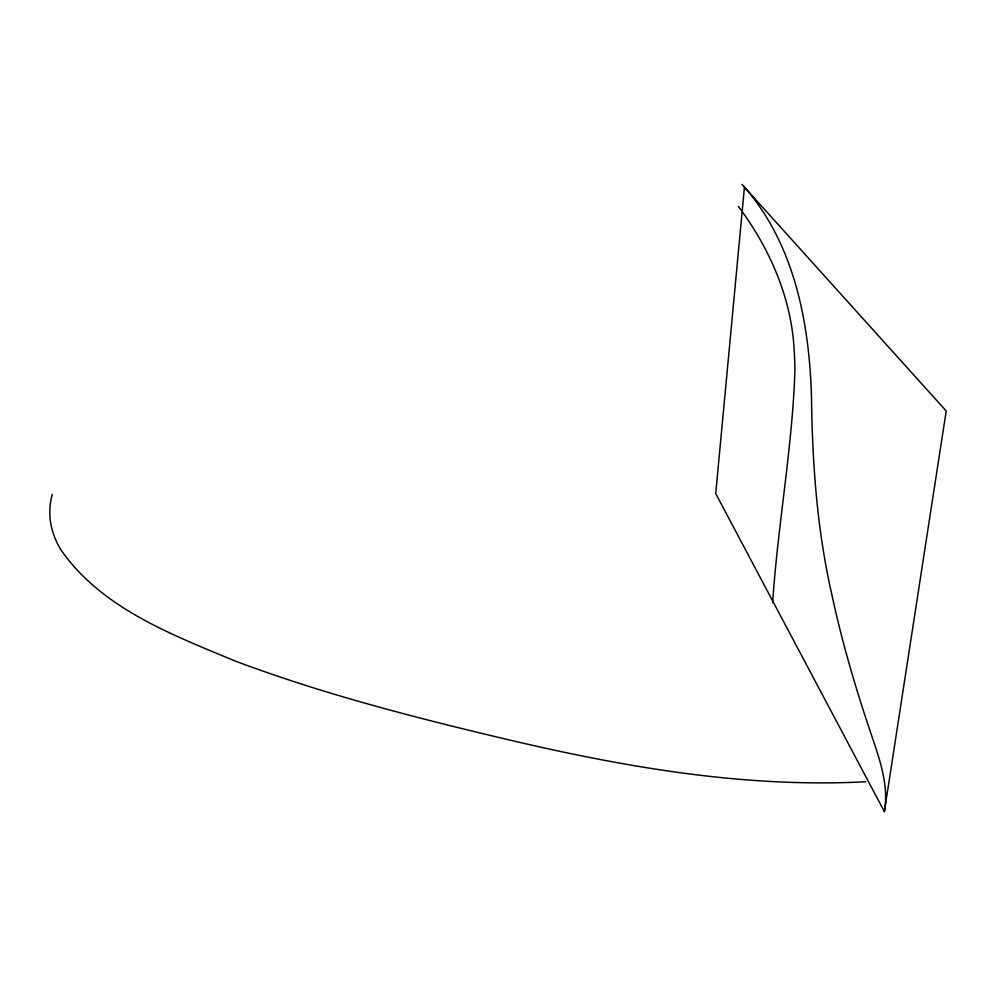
<?xml version="1.0" encoding="UTF-8"?>
<svg xmlns="http://www.w3.org/2000/svg" width="996" height="996" viewBox="0 0 996 996"><rect width="100%" height="100%" fill="white"/><g stroke="black" fill="none" stroke-linecap="round" stroke-linejoin="round"><path stroke-width="1.49" d="M772.647 602.742C777.752 525.34 792.256 448.723 794.92 371.197A88.283 24.626 89.6 0 0 794.161 350.057C791.471 297.667 769.447 248.041 738.372 206.384M884.373 811.628L946.2 410.987L744.448 187.099L715.726 493.568L884.373 811.628C888.93 786.13 880.178 761.019 872.197 737.165C856.286 690.564 842.317 643.254 831.959 595.098C817.069 530.183 812.35 463.576 811.491 397.155C809.362 321.87 794.073 241.941 741.995 184.372M865.761 781.76C742.145 788.21 619.338 766.235 499.594 737.663C410.165 716.373 320.924 693.253 234.77 660.871C171.474 634.452 100.783 607.983 60.445 549.12M60.457 549.12A330.46 146.424 0 0 1 52.29 494.277"/></g></svg>
